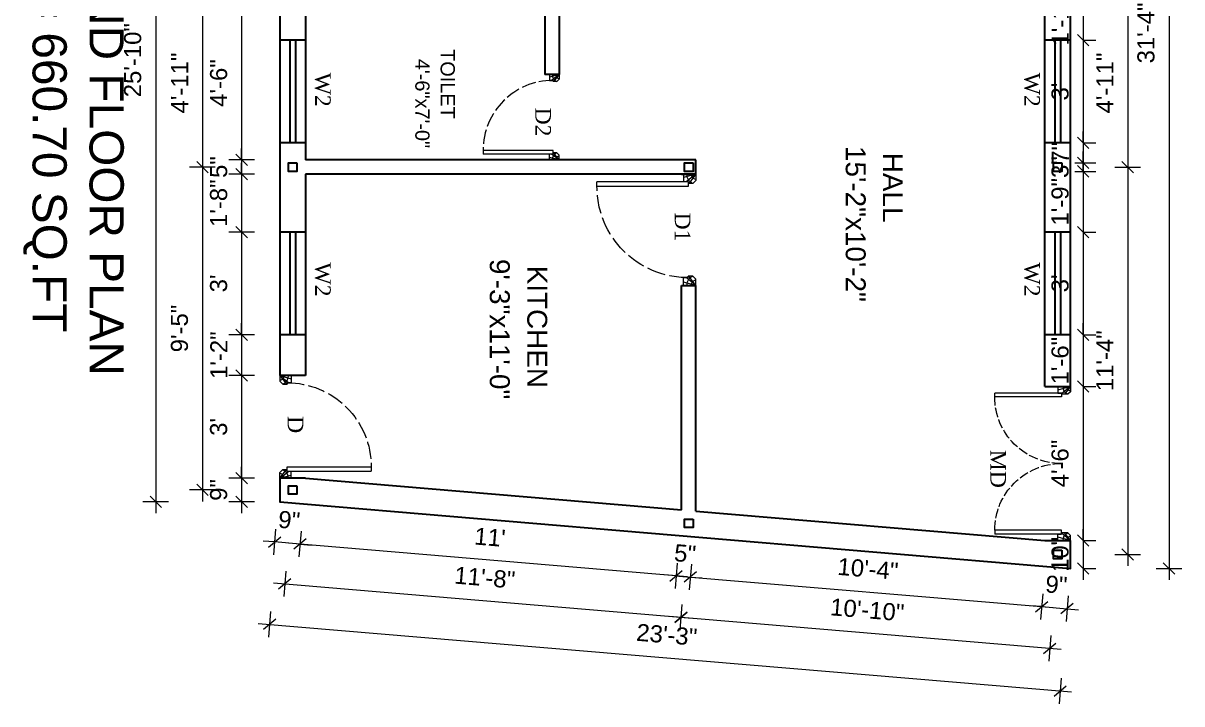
# Model space of a CAD drawing. Header units: inches. Extents: x 40927 to 78083, y -14649 to -3084.
# Drawn here: x 52914.3 to 53321, y -14403.3 to -14164.4 of the extents above; entities that cross this region are included whole.
import ezdxf

# ---------------------------------------------------------------- set-up
doc = ezdxf.new("R2010")
doc.units = ezdxf.units.IN
doc.header["$MEASUREMENT"] = 0
doc.linetypes.add('ACAD_ISO02W100', pattern=[15, 12, -3])
doc.linetypes.add('CONTINUA', pattern=[0])
for name, color, linetype, lineweight in [('A_Title Text', 105, 'Continuous', 60), ('Dim - internal', 4, 'Continuous', 9), ('Door-window', 150, 'Continuous', 9), ('ELEVATION', 6, 'Continuous', 30), ('hatch', 30, 'Continuous', 5), ('WALL', 240, 'Continuous', 30)]:
    doc.layers.add(name, color=color, linetype=linetype, lineweight=lineweight)
doc.layers.add('PDF_Text', color=7, linetype='Continuous')
doc.styles.add('Arial', font='arial.ttf')
doc.styles.add('PDF Arial', font='arial.ttf')
doc.styles.get("Standard").update_dxf_attribs({"font": 'times.ttf'})
doc.dimstyles.new('Sudeep', dxfattribs={"dimtxt": 6, "dimasz": 4, "dimexe": 4.5, "dimexo": 4.5, "dimgap": 5, "dimtad": 1, "dimdec": 0, "dimlunit": 4, "dimtxsty": 'Arial', "dimblk": 'OBLIQUE', "dimcen": 250, "dimdle": 4, "dimclrd": 86, "dimclre": 5, "dimclrt": 1, "dimadec": 0, "dimazin": 0, "dimtfac": 1, "dimtdec": 0, "dimtix": 1, "dimtmove": 1, "dimatfit": 3, "dimldrblk": 'OBLIQUE', "dimfxl": 4.5, "dimfxlon": 1, "dimfrac": 2, "dimlwd": 15, "dimlwe": 13, "dimarcsym": 0})

# ---------------------------------------------------------------- blocks, each defined once
blk = doc.blocks.new('A$C6FA92B9D')
at = {"layer": 'Door-window', "linetype": 'Continuous', "ltscale": 0.25}
for p, q in [((19.64, 48), (19.64, 46)), ((23.64, 48), (19.64, 48)), ((23.64, 48), (19.64, 48)), ((23.64, 48), (23.64, 46.4)), ((20.8, 46), (0, 46)), ((0, 44.8), (0, 46)), ((20.8, 44.8), (0, 44.8)), ((19.64, 46), (20.8, 46)), ((20.8, 46), (20.8, 45.6)), ((20.8, 46), (20.8, 44.8)), ((22.84, 45.6), (20.8, 45.6)), ((23.64, 46.4), (22.84, 45.6)), ((20.8, 3.2), (0, 3.2)), ((0, 3.2), (0, 2)), ((20.8, 2), (0, 2)), ((19.64, 2), (20.8, 2)), ((19.64, 0), (19.64, 2)), ((23.64, 0), (19.64, 0)), ((23.64, 0), (19.64, 0)), ((20.8, 2), (20.8, 3.2)), ((20.8, 2), (20.8, 2.4)), ((22.84, 2.4), (20.8, 2.4)), ((23.64, 1.6), (22.84, 2.4)), ((23.64, 0), (23.64, 1.6))]:
    blk.add_line(p, q, dxfattribs=at)
at = {"layer": 'Door-window', "linetype": 'ACAD_ISO02W100', "ltscale": 0.25}
for centre, start, end in [((20.8, 44.8), 180, 270), ((20.8, 3.2), 90, 180)]:
    blk.add_arc(centre, 20.8, start, end, dxfattribs=at)
at = {"layer": 'hatch', "color": 8}
for p, q in [((23.64, 48), (19.64, 46.92)), ((23.64, 48), (20.8, 45.74)), ((23.64, 48), (21.77, 45.6)), ((23.64, 0), (19.64, 1.08)), ((23.64, 0), (20.8, 2.26)), ((23.64, 0), (21.77, 2.4))]:
    blk.add_line(p, q, dxfattribs=at)
for centre, radius, start, end in [((23.7, 47.79), 2.35, 174.9175, 249.0128), ((23.74, 47.77), 1.13, 168.5136, 264.8628), ((23.7, 0.21), 2.35, 110.9872, 185.0825), ((23.74, 0.23), 1.13, 95.1372, 191.4864)]:
    blk.add_arc(centre, radius, start, end, dxfattribs=at)
blk = doc.blocks.new("D 3'")
at = {"layer": 'Door-window', "linetype": 'Continuous', "ltscale": 0.25}
for p, q in [((3749.64, -16740.96), (3749.64, -16711.46)), ((3751.14, -16711.46), (3749.64, -16711.46)), ((3751.14, -16740.96), (3751.14, -16711.46)), ((3747.14, -16743.51), (3747.14, -16739.51)), ((3747.14, -16739.51), (3749.64, -16739.51)), ((3783.14, -16739.51), (3780.64, -16739.51)), ((3780.64, -16739.51), (3780.64, -16740.96)), ((3783.14, -16743.51), (3783.14, -16739.51)), ((3747.14, -16743.51), (3749.14, -16743.51)), ((3749.14, -16743.51), (3750.14, -16742.51)), ((3749.64, -16740.96), (3751.14, -16740.96)), ((3750.14, -16742.51), (3750.14, -16740.96)), ((3780.14, -16742.51), (3780.14, -16740.96)), ((3780.64, -16740.96), (3780.14, -16740.96)), ((3781.14, -16743.51), (3780.14, -16742.51)), ((3783.14, -16743.51), (3781.14, -16743.51))]:
    blk.add_line(p, q, dxfattribs=at)
at = {"layer": 'Door-window', "linetype": 'ACAD_ISO02W100', "ltscale": 0.5}
blk.add_arc((3751.14, -16740.96), 29.5, 0, 90, dxfattribs=at)
at = {"layer": 'hatch', "color": 8}
for p, q in [((3747.14, -16743.51), (3748.23, -16739.5)), ((3747.14, -16743.51), (3749.64, -16740.37)), ((3783.14, -16743.51), (3780.64, -16740.37)), ((3783.14, -16743.51), (3782.06, -16739.5)), ((3747.14, -16743.51), (3750.14, -16741.17)), ((3783.14, -16743.51), (3780.14, -16741.17))]:
    blk.add_line(p, q, dxfattribs=at)
for centre, radius, start, end in [((3747.4, -16743.58), 2.93, 20.9872, 95.0825), ((3747.43, -16743.63), 1.42, 5.1372, 101.4864), ((3782.88, -16743.58), 2.93, 84.9175, 159.0128), ((3782.86, -16743.63), 1.42, 78.5136, 174.8628)]:
    blk.add_arc(centre, radius, start, end, dxfattribs=at)
blk = doc.blocks.new('_Oblique')
at = {"color": 0, "linetype": 'ByBlock', "lineweight": -2}
blk.add_line((-0.5, -0.5), (0.5, 0.5), dxfattribs=at)
blk = doc.blocks.new('*D1206')
at = {"layer": 'A_Title Text', "color": 86, "lineweight": 15, "transparency": 16777216}
blk.add_line((53316.47, -13975.99), (53316.47, -14359.75), dxfattribs=at)
at = {"layer": 'A_Title Text', "color": 5, "lineweight": 13, "transparency": 16777216}
for p, q in [((53311.97, -13979.99), (53320.97, -13979.99)), ((53311.97, -14355.75), (53320.97, -14355.75))]:
    blk.add_line(p, q, dxfattribs=at)
at = {"layer": 'Defpoints', "color": 0, "transparency": 16777216}
for p in [(53281.89, -13979.99), (53281.89, -14355.75), (53316.47, -14355.75)]:
    blk.add_point(p, dxfattribs=at)
at = {"layer": 'A_Title Text', "color": 86, "lineweight": 15, "transparency": 16777216, "xscale": 4, "yscale": 4, "zscale": 4}
for p, rotation in [((53316.47, -13979.99), 90), ((53316.47, -14355.75), 270)]:
    blk.add_blockref('_Oblique', p, dxfattribs=dict(at, rotation=rotation))
at = {"layer": 'A_Title Text', "color": 1, "transparency": 16777216, "insert": (53308.4, -14167.87), "char_height": 6, "attachment_point": 5, "rotation": 90, "style": 'Arial'}
blk.add_mtext('31\'-4"', dxfattribs=at)
blk = doc.blocks.new('*D1207')
at = {"layer": 'A_Title Text', "color": 86, "lineweight": 15, "transparency": 16777216}
blk.add_line((52960.78, -14018.47), (52960.78, -14336.37), dxfattribs=at)
at = {"layer": 'A_Title Text', "color": 5, "lineweight": 13, "transparency": 16777216}
for p, q in [((52965.28, -14022.47), (52956.28, -14022.47)), ((52965.28, -14332.37), (52956.28, -14332.37))]:
    blk.add_line(p, q, dxfattribs=at)
at = {"layer": 'Defpoints', "color": 0, "transparency": 16777216}
for p in [(53004.37, -14022.47), (52960.78, -14332.37), (53004.37, -14332.37)]:
    blk.add_point(p, dxfattribs=at)
at = {"layer": 'A_Title Text', "color": 86, "lineweight": 15, "transparency": 16777216, "xscale": 4, "yscale": 4, "zscale": 4}
for p, rotation in [((52960.78, -14022.47), 90), ((52960.78, -14332.37), 270)]:
    blk.add_blockref('_Oblique', p, dxfattribs=dict(at, rotation=rotation))
at = {"layer": 'A_Title Text', "color": 1, "transparency": 16777216, "insert": (52952.71, -14177.42), "char_height": 6, "attachment_point": 5, "rotation": 90, "style": 'Arial'}
blk.add_mtext('25\'-10"', dxfattribs=at)
blk = doc.blocks.new('*D1212')
at = {"layer": 'A_Title Text', "color": 86, "lineweight": 15, "transparency": 16777216}
for p, q in [((53286.31, -14157.43), (53286.31, -14153.43)), ((53286.31, -14157.43), (53286.31, -14170.43)), ((53286.31, -14170.43), (53286.31, -14174.43))]:
    blk.add_line(p, q, dxfattribs=at)
at = {"layer": 'A_Title Text', "color": 5, "lineweight": 13, "transparency": 16777216}
for p, q in [((53283.39, -14157.43), (53290.81, -14157.43)), ((53286.31, -14170.43), (53290.81, -14170.43))]:
    blk.add_line(p, q, dxfattribs=at)
at = {"layer": 'Defpoints', "color": 0, "transparency": 16777216}
for p in [(53278.89, -14157.43), (53281.89, -14170.43), (53286.31, -14170.43)]:
    blk.add_point(p, dxfattribs=at)
at = {"layer": 'A_Title Text', "color": 86, "lineweight": 15, "transparency": 16777216, "xscale": 4, "yscale": 4, "zscale": 4}
for p, rotation in [((53286.31, -14157.43), 270), ((53286.31, -14170.43), 90)]:
    blk.add_blockref('_Oblique', p, dxfattribs=dict(at, rotation=rotation))
at = {"layer": 'A_Title Text', "color": 1, "transparency": 16777216, "insert": (53278.3, -14163.93), "char_height": 6, "attachment_point": 5, "rotation": 90, "style": 'Arial'}
blk.add_mtext('1\'-1"', dxfattribs=at)
blk = doc.blocks.new('*D1213')
at = {"layer": 'A_Title Text', "color": 86, "lineweight": 15, "transparency": 16777216}
blk.add_line((53286.31, -14166.43), (53286.31, -14210.43), dxfattribs=at)
at = {"layer": 'A_Title Text', "color": 5, "lineweight": 13, "transparency": 16777216}
for p, q in [((53286.31, -14170.43), (53290.81, -14170.43)), ((53286.31, -14206.43), (53290.81, -14206.43))]:
    blk.add_line(p, q, dxfattribs=at)
at = {"layer": 'Defpoints', "color": 0, "transparency": 16777216}
for p in [(53281.89, -14170.43), (53281.89, -14206.43), (53286.31, -14206.43)]:
    blk.add_point(p, dxfattribs=at)
at = {"layer": 'A_Title Text', "color": 86, "lineweight": 15, "transparency": 16777216, "xscale": 4, "yscale": 4, "zscale": 4}
for p, rotation in [((53286.31, -14170.43), 90), ((53286.31, -14206.43), 270)]:
    blk.add_blockref('_Oblique', p, dxfattribs=dict(at, rotation=rotation))
at = {"layer": 'A_Title Text', "color": 1, "transparency": 16777216, "insert": (53278.25, -14188.43), "char_height": 6, "attachment_point": 5, "rotation": 90, "style": 'Arial'}
blk.add_mtext("3'", dxfattribs=at)
blk = doc.blocks.new('*D1214')
at = {"layer": 'A_Title Text', "color": 86, "lineweight": 15, "transparency": 16777216}
for p, q in [((53286.31, -14206.43), (53286.31, -14202.43)), ((53286.31, -14206.43), (53286.31, -14213.43)), ((53286.31, -14213.43), (53286.31, -14217.43))]:
    blk.add_line(p, q, dxfattribs=at)
at = {"layer": 'A_Title Text', "color": 5, "lineweight": 13, "transparency": 16777216}
for p, q in [((53286.31, -14206.43), (53290.81, -14206.43)), ((53283.39, -14213.43), (53290.81, -14213.43))]:
    blk.add_line(p, q, dxfattribs=at)
at = {"layer": 'Defpoints', "color": 0, "transparency": 16777216}
for p in [(53281.89, -14206.43), (53278.89, -14213.43), (53286.31, -14213.43)]:
    blk.add_point(p, dxfattribs=at)
at = {"layer": 'A_Title Text', "color": 86, "lineweight": 15, "transparency": 16777216, "xscale": 4, "yscale": 4, "zscale": 4}
for p, rotation in [((53286.31, -14206.43), 270), ((53286.31, -14213.43), 90)]:
    blk.add_blockref('_Oblique', p, dxfattribs=dict(at, rotation=rotation))
at = {"layer": 'A_Title Text', "color": 1, "transparency": 16777216, "insert": (53278.31, -14209.93), "char_height": 6, "attachment_point": 5, "rotation": 90, "style": 'Arial'}
blk.add_mtext('7"', dxfattribs=at)
blk = doc.blocks.new('*D1215')
at = {"layer": 'A_Title Text', "color": 86, "lineweight": 15, "transparency": 16777216}
for p, q in [((53286.31, -14213.43), (53286.31, -14209.43)), ((53286.31, -14213.43), (53286.31, -14216.43)), ((53286.31, -14216.43), (53286.31, -14220.43))]:
    blk.add_line(p, q, dxfattribs=at)
at = {"layer": 'A_Title Text', "color": 5, "lineweight": 13, "transparency": 16777216}
for p, q in [((53283.39, -14213.43), (53290.81, -14213.43)), ((53283.39, -14216.43), (53290.81, -14216.43))]:
    blk.add_line(p, q, dxfattribs=at)
at = {"layer": 'Defpoints', "color": 0, "transparency": 16777216}
for p in [(53278.89, -14213.43), (53278.89, -14216.43), (53286.31, -14216.43)]:
    blk.add_point(p, dxfattribs=at)
at = {"layer": 'A_Title Text', "color": 86, "lineweight": 15, "transparency": 16777216, "xscale": 4, "yscale": 4, "zscale": 4}
for p, rotation in [((53286.31, -14213.43), 270), ((53286.31, -14216.43), 90)]:
    blk.add_blockref('_Oblique', p, dxfattribs=dict(at, rotation=rotation))
at = {"layer": 'A_Title Text', "color": 1, "transparency": 16777216, "insert": (53278.25, -14214.93), "char_height": 6, "attachment_point": 5, "rotation": 90, "style": 'Arial'}
blk.add_mtext('3"', dxfattribs=at)
blk = doc.blocks.new('*D1216')
at = {"layer": 'A_Title Text', "color": 86, "lineweight": 15, "transparency": 16777216}
for p, q in [((53286.31, -14216.43), (53286.31, -14212.43)), ((53286.31, -14216.43), (53286.31, -14237.76)), ((53286.31, -14237.76), (53286.31, -14241.76))]:
    blk.add_line(p, q, dxfattribs=at)
at = {"layer": 'A_Title Text', "color": 5, "lineweight": 13, "transparency": 16777216}
for p, q in [((53283.39, -14216.43), (53290.81, -14216.43)), ((53286.31, -14237.76), (53290.81, -14237.76))]:
    blk.add_line(p, q, dxfattribs=at)
at = {"layer": 'Defpoints', "color": 0, "transparency": 16777216}
for p in [(53278.89, -14216.43), (53281.89, -14237.76), (53286.31, -14237.76)]:
    blk.add_point(p, dxfattribs=at)
at = {"layer": 'A_Title Text', "color": 86, "lineweight": 15, "transparency": 16777216, "xscale": 4, "yscale": 4, "zscale": 4}
for p, rotation in [((53286.31, -14216.43), 270), ((53286.31, -14237.76), 90)]:
    blk.add_blockref('_Oblique', p, dxfattribs=dict(at, rotation=rotation))
at = {"layer": 'A_Title Text', "color": 1, "transparency": 16777216, "insert": (53278.25, -14227.1), "char_height": 6, "attachment_point": 5, "rotation": 90, "style": 'Arial'}
blk.add_mtext('1\'-9"', dxfattribs=at)
blk = doc.blocks.new('*D1217')
at = {"layer": 'A_Title Text', "color": 86, "lineweight": 15, "transparency": 16777216}
blk.add_line((53286.31, -14233.76), (53286.31, -14277.76), dxfattribs=at)
at = {"layer": 'A_Title Text', "color": 5, "lineweight": 13, "transparency": 16777216}
for p, q in [((53286.31, -14237.76), (53290.81, -14237.76)), ((53286.31, -14273.76), (53290.81, -14273.76))]:
    blk.add_line(p, q, dxfattribs=at)
at = {"layer": 'Defpoints', "color": 0, "transparency": 16777216}
for p in [(53281.89, -14237.76), (53281.89, -14273.76), (53286.31, -14273.76)]:
    blk.add_point(p, dxfattribs=at)
at = {"layer": 'A_Title Text', "color": 86, "lineweight": 15, "transparency": 16777216, "xscale": 4, "yscale": 4, "zscale": 4}
for p, rotation in [((53286.31, -14237.76), 90), ((53286.31, -14273.76), 270)]:
    blk.add_blockref('_Oblique', p, dxfattribs=dict(at, rotation=rotation))
at = {"layer": 'A_Title Text', "color": 1, "transparency": 16777216, "insert": (53278.25, -14255.76), "char_height": 6, "attachment_point": 5, "rotation": 90, "style": 'Arial'}
blk.add_mtext("3'", dxfattribs=at)
blk = doc.blocks.new('*D1218')
at = {"layer": 'A_Title Text', "color": 86, "lineweight": 15, "transparency": 16777216}
for p, q in [((53286.31, -14273.76), (53286.31, -14269.76)), ((53286.31, -14273.76), (53286.31, -14291.96)), ((53286.31, -14291.96), (53286.31, -14295.96))]:
    blk.add_line(p, q, dxfattribs=at)
at = {"layer": 'A_Title Text', "color": 5, "lineweight": 13, "transparency": 16777216}
for p, q in [((53286.31, -14273.76), (53290.81, -14273.76)), ((53286.31, -14291.96), (53290.81, -14291.96))]:
    blk.add_line(p, q, dxfattribs=at)
at = {"layer": 'Defpoints', "color": 0, "transparency": 16777216}
for p in [(53281.89, -14273.76), (53281.89, -14291.96), (53286.31, -14291.96)]:
    blk.add_point(p, dxfattribs=at)
at = {"layer": 'A_Title Text', "color": 86, "lineweight": 15, "transparency": 16777216, "xscale": 4, "yscale": 4, "zscale": 4}
for p, rotation in [((53286.31, -14273.76), 270), ((53286.31, -14291.96), 90)]:
    blk.add_blockref('_Oblique', p, dxfattribs=dict(at, rotation=rotation))
at = {"layer": 'A_Title Text', "color": 1, "transparency": 16777216, "insert": (53278.25, -14282.86), "char_height": 6, "attachment_point": 5, "rotation": 90, "style": 'Arial'}
blk.add_mtext('1\'-6"', dxfattribs=at)
blk = doc.blocks.new('*D1219')
at = {"layer": 'A_Title Text', "color": 86, "lineweight": 15, "transparency": 16777216}
blk.add_line((53286.31, -14287.96), (53286.31, -14349.96), dxfattribs=at)
at = {"layer": 'A_Title Text', "color": 5, "lineweight": 13, "transparency": 16777216}
for p, q in [((53286.31, -14291.96), (53290.81, -14291.96)), ((53286.31, -14345.96), (53290.81, -14345.96))]:
    blk.add_line(p, q, dxfattribs=at)
at = {"layer": 'Defpoints', "color": 0, "transparency": 16777216}
for p in [(53281.89, -14291.96), (53281.89, -14345.96), (53286.31, -14345.96)]:
    blk.add_point(p, dxfattribs=at)
at = {"layer": 'A_Title Text', "color": 86, "lineweight": 15, "transparency": 16777216, "xscale": 4, "yscale": 4, "zscale": 4}
for p, rotation in [((53286.31, -14291.96), 90), ((53286.31, -14345.96), 270)]:
    blk.add_blockref('_Oblique', p, dxfattribs=dict(at, rotation=rotation))
at = {"layer": 'A_Title Text', "color": 1, "transparency": 16777216, "insert": (53278.25, -14318.96), "char_height": 6, "attachment_point": 5, "rotation": 90, "style": 'Arial'}
blk.add_mtext('4\'-6"', dxfattribs=at)
blk = doc.blocks.new('*D1220')
at = {"layer": 'A_Title Text', "color": 86, "lineweight": 15, "transparency": 16777216}
for p, q in [((53286.31, -14345.96), (53286.31, -14341.96)), ((53286.31, -14345.96), (53286.31, -14355.75)), ((53286.31, -14355.75), (53286.31, -14359.75))]:
    blk.add_line(p, q, dxfattribs=at)
at = {"layer": 'A_Title Text', "color": 5, "lineweight": 13, "transparency": 16777216}
for p, q in [((53286.31, -14345.96), (53290.81, -14345.96)), ((53286.31, -14355.75), (53290.81, -14355.75))]:
    blk.add_line(p, q, dxfattribs=at)
at = {"layer": 'Defpoints', "color": 0, "transparency": 16777216}
for p in [(53281.89, -14345.96), (53281.89, -14355.75), (53286.31, -14355.75)]:
    blk.add_point(p, dxfattribs=at)
at = {"layer": 'A_Title Text', "color": 86, "lineweight": 15, "transparency": 16777216, "xscale": 4, "yscale": 4, "zscale": 4}
for p, rotation in [((53286.31, -14345.96), 270), ((53286.31, -14355.75), 90)]:
    blk.add_blockref('_Oblique', p, dxfattribs=dict(at, rotation=rotation))
at = {"layer": 'A_Title Text', "color": 1, "transparency": 16777216, "insert": (53278.25, -14350.85), "char_height": 6, "attachment_point": 5, "rotation": 90, "style": 'Arial'}
blk.add_mtext('10"', dxfattribs=at)
blk = doc.blocks.new('*D1222')
at = {"layer": 'A_Title Text', "color": 86, "lineweight": 15, "transparency": 16777216}
blk.add_line((53301.96, -14151.93), (53301.96, -14218.93), dxfattribs=at)
at = {"layer": 'A_Title Text', "color": 5, "lineweight": 13, "transparency": 16777216}
for p, q in [((53297.46, -14155.93), (53306.46, -14155.93)), ((53297.46, -14214.93), (53306.46, -14214.93))]:
    blk.add_line(p, q, dxfattribs=at)
at = {"layer": 'Defpoints', "color": 0, "transparency": 16777216}
for p in [(53277.39, -14155.93), (53277.39, -14214.93), (53301.96, -14214.93)]:
    blk.add_point(p, dxfattribs=at)
at = {"layer": 'A_Title Text', "color": 86, "lineweight": 15, "transparency": 16777216, "xscale": 4, "yscale": 4, "zscale": 4}
for p, rotation in [((53301.96, -14155.93), 90), ((53301.96, -14214.93), 270)]:
    blk.add_blockref('_Oblique', p, dxfattribs=dict(at, rotation=rotation))
at = {"layer": 'A_Title Text', "color": 1, "transparency": 16777216, "insert": (53293.94, -14185.43), "char_height": 6, "attachment_point": 5, "rotation": 90, "style": 'Arial'}
blk.add_mtext('4\'-11"', dxfattribs=at)
blk = doc.blocks.new('*D1223')
at = {"layer": 'A_Title Text', "color": 86, "lineweight": 15, "transparency": 16777216}
blk.add_line((53301.96, -14210.93), (53301.96, -14354.85), dxfattribs=at)
at = {"layer": 'A_Title Text', "color": 5, "lineweight": 13, "transparency": 16777216}
for p, q in [((53297.46, -14214.93), (53306.46, -14214.93)), ((53297.46, -14350.85), (53306.46, -14350.85))]:
    blk.add_line(p, q, dxfattribs=at)
at = {"layer": 'Defpoints', "color": 0, "transparency": 16777216}
for p in [(53277.39, -14214.93), (53277.39, -14350.85), (53301.96, -14350.85)]:
    blk.add_point(p, dxfattribs=at)
at = {"layer": 'A_Title Text', "color": 86, "lineweight": 15, "transparency": 16777216, "xscale": 4, "yscale": 4, "zscale": 4}
for p, rotation in [((53301.96, -14214.93), 90), ((53301.96, -14350.85), 270)]:
    blk.add_blockref('_Oblique', p, dxfattribs=dict(at, rotation=rotation))
at = {"layer": 'A_Title Text', "color": 1, "transparency": 16777216, "insert": (53293.94, -14282.89), "char_height": 6, "attachment_point": 5, "rotation": 90, "style": 'Arial'}
blk.add_mtext('11\'-4"', dxfattribs=at)
blk = doc.blocks.new('*D1228')
at = {"layer": 'A_Title Text', "color": 86, "lineweight": 15, "transparency": 16777216}
blk.add_line((52990.94, -14154.43), (52990.94, -14216.43), dxfattribs=at)
at = {"layer": 'A_Title Text', "color": 5, "lineweight": 13, "transparency": 16777216}
for p, q in [((52995.44, -14158.43), (52986.44, -14158.43)), ((52995.44, -14212.43), (52986.44, -14212.43))]:
    blk.add_line(p, q, dxfattribs=at)
at = {"layer": 'Defpoints', "color": 0, "transparency": 16777216}
for p in [(53013.37, -14158.43), (52990.94, -14212.43), (53013.37, -14212.43)]:
    blk.add_point(p, dxfattribs=at)
at = {"layer": 'A_Title Text', "color": 86, "lineweight": 15, "transparency": 16777216, "xscale": 4, "yscale": 4, "zscale": 4}
for p, rotation in [((52990.94, -14158.43), 90), ((52990.94, -14212.43), 270)]:
    blk.add_blockref('_Oblique', p, dxfattribs=dict(at, rotation=rotation))
at = {"layer": 'A_Title Text', "color": 1, "transparency": 16777216, "insert": (52982.88, -14185.43), "char_height": 6, "attachment_point": 5, "rotation": 90, "style": 'Arial'}
blk.add_mtext('4\'-6"', dxfattribs=at)
blk = doc.blocks.new('*D1229')
at = {"layer": 'A_Title Text', "color": 86, "lineweight": 15, "transparency": 16777216}
for p, q in [((52990.94, -14212.43), (52990.94, -14208.43)), ((52990.94, -14212.43), (52990.94, -14217.43)), ((52990.94, -14217.43), (52990.94, -14221.43))]:
    blk.add_line(p, q, dxfattribs=at)
at = {"layer": 'A_Title Text', "color": 5, "lineweight": 13, "transparency": 16777216}
for p, q in [((52995.44, -14212.43), (52986.44, -14212.43)), ((52995.44, -14217.43), (52986.44, -14217.43))]:
    blk.add_line(p, q, dxfattribs=at)
at = {"layer": 'Defpoints', "color": 0, "transparency": 16777216}
for p in [(53013.37, -14212.43), (52990.94, -14217.43), (53013.37, -14217.43)]:
    blk.add_point(p, dxfattribs=at)
at = {"layer": 'A_Title Text', "color": 86, "lineweight": 15, "transparency": 16777216, "xscale": 4, "yscale": 4, "zscale": 4}
for p, rotation in [((52990.94, -14212.43), 270), ((52990.94, -14217.43), 90)]:
    blk.add_blockref('_Oblique', p, dxfattribs=dict(at, rotation=rotation))
at = {"layer": 'A_Title Text', "color": 1, "transparency": 16777216, "insert": (52982.89, -14214.93), "char_height": 6, "attachment_point": 5, "rotation": 90, "style": 'Arial'}
blk.add_mtext('5"', dxfattribs=at)
blk = doc.blocks.new('*D1230')
at = {"layer": 'A_Title Text', "color": 86, "lineweight": 15, "transparency": 16777216}
for p, q in [((52990.94, -14217.43), (52990.94, -14213.43)), ((52990.94, -14217.43), (52990.94, -14237.76)), ((52990.94, -14237.76), (52990.94, -14241.76))]:
    blk.add_line(p, q, dxfattribs=at)
at = {"layer": 'A_Title Text', "color": 5, "lineweight": 13, "transparency": 16777216}
for p, q in [((52995.44, -14217.43), (52986.44, -14217.43)), ((52995.44, -14237.76), (52986.44, -14237.76))]:
    blk.add_line(p, q, dxfattribs=at)
at = {"layer": 'Defpoints', "color": 0, "transparency": 16777216}
for p in [(53013.37, -14217.43), (52990.94, -14237.76), (53004.37, -14237.76)]:
    blk.add_point(p, dxfattribs=at)
at = {"layer": 'A_Title Text', "color": 86, "lineweight": 15, "transparency": 16777216, "xscale": 4, "yscale": 4, "zscale": 4}
for p, rotation in [((52990.94, -14217.43), 270), ((52990.94, -14237.76), 90)]:
    blk.add_blockref('_Oblique', p, dxfattribs=dict(at, rotation=rotation))
at = {"layer": 'A_Title Text', "color": 1, "transparency": 16777216, "insert": (52982.88, -14227.6), "char_height": 6, "attachment_point": 5, "rotation": 90, "style": 'Arial'}
blk.add_mtext('1\'-8"', dxfattribs=at)
blk = doc.blocks.new('*D1231')
at = {"layer": 'A_Title Text', "color": 86, "lineweight": 15, "transparency": 16777216}
blk.add_line((52990.94, -14233.76), (52990.94, -14277.76), dxfattribs=at)
at = {"layer": 'A_Title Text', "color": 5, "lineweight": 13, "transparency": 16777216}
for p, q in [((52995.44, -14237.76), (52986.44, -14237.76)), ((52995.44, -14273.76), (52986.44, -14273.76))]:
    blk.add_line(p, q, dxfattribs=at)
at = {"layer": 'Defpoints', "color": 0, "transparency": 16777216}
for p in [(53004.37, -14237.76), (52990.94, -14273.76), (53004.37, -14273.76)]:
    blk.add_point(p, dxfattribs=at)
at = {"layer": 'A_Title Text', "color": 86, "lineweight": 15, "transparency": 16777216, "xscale": 4, "yscale": 4, "zscale": 4}
for p, rotation in [((52990.94, -14237.76), 90), ((52990.94, -14273.76), 270)]:
    blk.add_blockref('_Oblique', p, dxfattribs=dict(at, rotation=rotation))
at = {"layer": 'A_Title Text', "color": 1, "transparency": 16777216, "insert": (52982.88, -14255.76), "char_height": 6, "attachment_point": 5, "rotation": 90, "style": 'Arial'}
blk.add_mtext("3'", dxfattribs=at)
blk = doc.blocks.new('*D1232')
at = {"layer": 'A_Title Text', "color": 86, "lineweight": 15, "transparency": 16777216}
for p, q in [((52990.94, -14273.76), (52990.94, -14269.76)), ((52990.94, -14273.76), (52990.94, -14288.1)), ((52990.94, -14288.1), (52990.94, -14292.1))]:
    blk.add_line(p, q, dxfattribs=at)
at = {"layer": 'A_Title Text', "color": 5, "lineweight": 13, "transparency": 16777216}
for p, q in [((52995.44, -14273.76), (52986.44, -14273.76)), ((52995.44, -14288.1), (52986.44, -14288.1))]:
    blk.add_line(p, q, dxfattribs=at)
at = {"layer": 'Defpoints', "color": 0, "transparency": 16777216}
for p in [(53004.37, -14273.76), (52990.94, -14288.1), (53004.37, -14288.1)]:
    blk.add_point(p, dxfattribs=at)
at = {"layer": 'A_Title Text', "color": 86, "lineweight": 15, "transparency": 16777216, "xscale": 4, "yscale": 4, "zscale": 4}
for p, rotation in [((52990.94, -14273.76), 270), ((52990.94, -14288.1), 90)]:
    blk.add_blockref('_Oblique', p, dxfattribs=dict(at, rotation=rotation))
at = {"layer": 'A_Title Text', "color": 1, "transparency": 16777216, "insert": (52982.93, -14280.93), "char_height": 6, "attachment_point": 5, "rotation": 90, "style": 'Arial'}
blk.add_mtext('1\'-2"', dxfattribs=at)
blk = doc.blocks.new('*D1233')
at = {"layer": 'A_Title Text', "color": 86, "lineweight": 15, "transparency": 16777216}
blk.add_line((52990.94, -14284.1), (52990.94, -14328.1), dxfattribs=at)
at = {"layer": 'A_Title Text', "color": 5, "lineweight": 13, "transparency": 16777216}
for p, q in [((52995.44, -14288.1), (52986.44, -14288.1)), ((52995.44, -14324.1), (52986.44, -14324.1))]:
    blk.add_line(p, q, dxfattribs=at)
at = {"layer": 'Defpoints', "color": 0, "transparency": 16777216}
for p in [(53004.37, -14288.1), (52990.94, -14324.1), (53004.37, -14324.1)]:
    blk.add_point(p, dxfattribs=at)
at = {"layer": 'A_Title Text', "color": 86, "lineweight": 15, "transparency": 16777216, "xscale": 4, "yscale": 4, "zscale": 4}
for p, rotation in [((52990.94, -14288.1), 90), ((52990.94, -14324.1), 270)]:
    blk.add_blockref('_Oblique', p, dxfattribs=dict(at, rotation=rotation))
at = {"layer": 'A_Title Text', "color": 1, "transparency": 16777216, "insert": (52982.88, -14306.1), "char_height": 6, "attachment_point": 5, "rotation": 90, "style": 'Arial'}
blk.add_mtext("3'", dxfattribs=at)
blk = doc.blocks.new('*D1234')
at = {"layer": 'A_Title Text', "color": 86, "lineweight": 15, "transparency": 16777216}
for p, q in [((52990.94, -14324.1), (52990.94, -14320.1)), ((52990.94, -14324.1), (52990.94, -14332.37)), ((52990.94, -14332.37), (52990.94, -14336.37))]:
    blk.add_line(p, q, dxfattribs=at)
at = {"layer": 'A_Title Text', "color": 5, "lineweight": 13, "transparency": 16777216}
for p, q in [((52995.44, -14324.1), (52986.44, -14324.1)), ((52995.44, -14332.37), (52986.44, -14332.37))]:
    blk.add_line(p, q, dxfattribs=at)
at = {"layer": 'Defpoints', "color": 0, "transparency": 16777216}
for p in [(53004.37, -14324.1), (52990.94, -14332.37), (53004.37, -14332.37)]:
    blk.add_point(p, dxfattribs=at)
at = {"layer": 'A_Title Text', "color": 86, "lineweight": 15, "transparency": 16777216, "xscale": 4, "yscale": 4, "zscale": 4}
for p, rotation in [((52990.94, -14324.1), 270), ((52990.94, -14332.37), 90)]:
    blk.add_blockref('_Oblique', p, dxfattribs=dict(at, rotation=rotation))
at = {"layer": 'A_Title Text', "color": 1, "transparency": 16777216, "insert": (52982.88, -14328.23), "char_height": 6, "attachment_point": 5, "rotation": 90, "style": 'Arial'}
blk.add_mtext('9"', dxfattribs=at)
blk = doc.blocks.new('*D1236')
at = {"layer": 'A_Title Text', "color": 86, "lineweight": 15, "transparency": 16777216}
blk.add_line((52977.19, -14151.93), (52977.19, -14218.93), dxfattribs=at)
at = {"layer": 'A_Title Text', "color": 5, "lineweight": 13, "transparency": 16777216}
for p, q in [((52981.69, -14155.93), (52972.69, -14155.93)), ((52981.69, -14214.93), (52972.69, -14214.93))]:
    blk.add_line(p, q, dxfattribs=at)
at = {"layer": 'Defpoints', "color": 0, "transparency": 16777216}
for p in [(53008.87, -14155.93), (52977.19, -14214.93), (53008.87, -14214.93)]:
    blk.add_point(p, dxfattribs=at)
at = {"layer": 'A_Title Text', "color": 86, "lineweight": 15, "transparency": 16777216, "xscale": 4, "yscale": 4, "zscale": 4}
for p, rotation in [((52977.19, -14155.93), 90), ((52977.19, -14214.93), 270)]:
    blk.add_blockref('_Oblique', p, dxfattribs=dict(at, rotation=rotation))
at = {"layer": 'A_Title Text', "color": 1, "transparency": 16777216, "insert": (52969.18, -14185.43), "char_height": 6, "attachment_point": 5, "rotation": 90, "style": 'Arial'}
blk.add_mtext('4\'-11"', dxfattribs=at)
blk = doc.blocks.new('*D1237')
at = {"layer": 'A_Title Text', "color": 86, "lineweight": 15, "transparency": 16777216}
blk.add_line((52977.19, -14210.93), (52977.19, -14332.23), dxfattribs=at)
at = {"layer": 'A_Title Text', "color": 5, "lineweight": 13, "transparency": 16777216}
for p, q in [((52981.69, -14214.93), (52972.69, -14214.93)), ((52981.69, -14328.23), (52972.69, -14328.23))]:
    blk.add_line(p, q, dxfattribs=at)
at = {"layer": 'Defpoints', "color": 0, "transparency": 16777216}
for p in [(53008.87, -14214.93), (52977.19, -14328.23), (53008.87, -14328.23)]:
    blk.add_point(p, dxfattribs=at)
at = {"layer": 'A_Title Text', "color": 86, "lineweight": 15, "transparency": 16777216, "xscale": 4, "yscale": 4, "zscale": 4}
for p, rotation in [((52977.19, -14214.93), 90), ((52977.19, -14328.23), 270)]:
    blk.add_blockref('_Oblique', p, dxfattribs=dict(at, rotation=rotation))
at = {"layer": 'A_Title Text', "color": 1, "transparency": 16777216, "insert": (52969.13, -14271.58), "char_height": 6, "attachment_point": 5, "rotation": 90, "style": 'Arial'}
blk.add_mtext('9\'-5"', dxfattribs=at)
blk = doc.blocks.new('*D1244')
at = {"layer": 'A_Title Text', "color": 5, "lineweight": 13, "transparency": 16777216}
for p, q in [((53143.82, -14353.87), (53143.06, -14362.84)), ((53148.82, -14354.3), (53148.06, -14363.26))]:
    blk.add_line(p, q, dxfattribs=at)
at = {"layer": 'A_Title Text', "color": 86, "lineweight": 15, "transparency": 16777216}
for p, q in [((53143.44, -14358.36), (53139.45, -14358.02)), ((53143.44, -14358.36), (53148.44, -14358.78)), ((53148.44, -14358.78), (53152.42, -14359.12))]:
    blk.add_line(p, q, dxfattribs=at)
at = {"layer": 'Defpoints', "color": 0, "transparency": 16777216}
for p in [(53145.39, -14335.22), (53150.39, -14335.64), (53148.44, -14358.78)]:
    blk.add_point(p, dxfattribs=at)
at = {"layer": 'A_Title Text', "color": 86, "lineweight": 15, "transparency": 16777216, "xscale": 4, "yscale": 4, "zscale": 4}
for p, rotation in [((53143.44, -14358.36), 355.1847222640574), ((53148.44, -14358.78), 175.1847222640574)]:
    blk.add_blockref('_Oblique', p, dxfattribs=dict(at, rotation=rotation))
at = {"layer": 'A_Title Text', "color": 1, "transparency": 16777216, "insert": (53146.61, -14350.55), "char_height": 6, "attachment_point": 5, "rotation": 355.1847, "style": 'Arial'}
blk.add_mtext('5"', dxfattribs=at)
blk = doc.blocks.new('*D1245')
at = {"layer": 'A_Title Text', "color": 5, "lineweight": 13, "transparency": 16777216}
for p, q in [((53148.82, -14354.3), (53148.06, -14363.26)), ((53272.17, -14364.69), (53271.41, -14373.66))]:
    blk.add_line(p, q, dxfattribs=at)
at = {"layer": 'A_Title Text', "color": 86, "lineweight": 15, "transparency": 16777216}
blk.add_line((53144.45, -14358.44), (53275.77, -14369.51), dxfattribs=at)
at = {"layer": 'Defpoints', "color": 0, "transparency": 16777216}
for p in [(53150.39, -14335.64), (53273.74, -14345.96), (53271.79, -14369.17)]:
    blk.add_point(p, dxfattribs=at)
at = {"layer": 'A_Title Text', "color": 86, "lineweight": 15, "transparency": 16777216, "xscale": 4, "yscale": 4, "zscale": 4}
for p, rotation in [((53148.44, -14358.78), 175.1847222640574), ((53271.79, -14369.17), 355.1847222640574)]:
    blk.add_blockref('_Oblique', p, dxfattribs=dict(at, rotation=rotation))
at = {"layer": 'A_Title Text', "color": 1, "transparency": 16777216, "insert": (53210.79, -14355.94), "char_height": 6, "attachment_point": 5, "rotation": 355.1847, "style": 'Arial'}
blk.add_mtext('10\'-4"', dxfattribs=at)
blk = doc.blocks.new('*D1205')
at = {"layer": 'A_Title Text', "color": 5, "lineweight": 13, "transparency": 16777216}
for p, q in [((53272.17, -14364.69), (53271.41, -14373.66)), ((53281.07, -14365.44), (53280.32, -14374.41))]:
    blk.add_line(p, q, dxfattribs=at)
at = {"layer": 'A_Title Text', "color": 86, "lineweight": 15, "transparency": 16777216}
for p, q in [((53271.79, -14369.17), (53267.8, -14368.84)), ((53271.79, -14369.17), (53280.69, -14369.92)), ((53280.69, -14369.92), (53284.68, -14370.26))]:
    blk.add_line(p, q, dxfattribs=at)
at = {"layer": 'Defpoints', "color": 0, "transparency": 16777216}
for p in [(53273.74, -14345.96), (53281.89, -14355.75), (53280.69, -14369.92)]:
    blk.add_point(p, dxfattribs=at)
at = {"layer": 'A_Title Text', "color": 86, "lineweight": 15, "transparency": 16777216, "xscale": 4, "yscale": 4, "zscale": 4}
for p, rotation in [((53271.79, -14369.17), 355.1847222640574), ((53280.69, -14369.92), 175.1847222640574)]:
    blk.add_blockref('_Oblique', p, dxfattribs=dict(at, rotation=rotation))
at = {"layer": 'A_Title Text', "color": 1, "transparency": 16777216, "insert": (53276.92, -14361.51), "char_height": 6, "attachment_point": 5, "rotation": 355.1847, "style": 'Arial'}
blk.add_mtext('9"', dxfattribs=at)
blk = doc.blocks.new('*D1246')
at = {"layer": 'A_Title Text', "color": 5, "lineweight": 13, "transparency": 16777216}
for p, q in [((53011.8, -14342.75), (53011.04, -14351.72)), ((53143.82, -14353.87), (53143.06, -14362.84))]:
    blk.add_line(p, q, dxfattribs=at)
at = {"layer": 'A_Title Text', "color": 86, "lineweight": 15, "transparency": 16777216}
blk.add_line((53147.42, -14358.69), (53007.43, -14346.9), dxfattribs=at)
at = {"layer": 'Defpoints', "color": 0, "transparency": 16777216}
for p in [(53013.37, -14324.1), (53145.39, -14335.22), (53011.42, -14347.24)]:
    blk.add_point(p, dxfattribs=at)
at = {"layer": 'A_Title Text', "color": 86, "lineweight": 15, "transparency": 16777216, "xscale": 4, "yscale": 4, "zscale": 4}
for p, rotation in [((53011.42, -14347.24), 175.1847222640574), ((53143.44, -14358.36), 355.1847222640574)]:
    blk.add_blockref('_Oblique', p, dxfattribs=dict(at, rotation=rotation))
at = {"layer": 'A_Title Text', "color": 1, "transparency": 16777216, "insert": (53078.1, -14344.81), "char_height": 6, "attachment_point": 5, "rotation": 355.1847, "style": 'Arial'}
blk.add_mtext("11'", dxfattribs=at)
blk = doc.blocks.new('*D1247')
at = {"layer": 'A_Title Text', "color": 5, "lineweight": 13, "transparency": 16777216}
for p, q in [((53002.86, -14342), (53002.11, -14350.97)), ((53011.8, -14342.75), (53011.04, -14351.72))]:
    blk.add_line(p, q, dxfattribs=at)
at = {"layer": 'A_Title Text', "color": 86, "lineweight": 15, "transparency": 16777216}
for p, q in [((53002.48, -14346.48), (52998.5, -14346.15)), ((53011.42, -14347.24), (53002.48, -14346.48)), ((53011.42, -14347.24), (53015.41, -14347.57))]:
    blk.add_line(p, q, dxfattribs=at)
at = {"layer": 'Defpoints', "color": 0, "transparency": 16777216}
for p in [(53004.37, -14324.1), (53013.37, -14324.1), (53002.48, -14346.48)]:
    blk.add_point(p, dxfattribs=at)
at = {"layer": 'A_Title Text', "color": 86, "lineweight": 15, "transparency": 16777216, "xscale": 4, "yscale": 4, "zscale": 4}
for p, rotation in [((53002.48, -14346.48), 355.1847222640574), ((53011.42, -14347.24), 175.1847222640574)]:
    blk.add_blockref('_Oblique', p, dxfattribs=dict(at, rotation=rotation))
at = {"layer": 'A_Title Text', "color": 1, "transparency": 16777216, "insert": (53007.63, -14338.83), "char_height": 6, "attachment_point": 5, "rotation": 355.1847, "style": 'Arial'}
blk.add_mtext('9"', dxfattribs=at)
blk = doc.blocks.new('*D1248')
at = {"layer": 'A_Title Text', "color": 5, "lineweight": 13, "transparency": 16777216}
for p, q in [((53006.47, -14356.7), (53005.72, -14365.67)), ((53145.49, -14368.41), (53144.73, -14377.38))]:
    blk.add_line(p, q, dxfattribs=at)
at = {"layer": 'A_Title Text', "color": 86, "lineweight": 15, "transparency": 16777216}
blk.add_line((53002.11, -14360.85), (53149.1, -14373.23), dxfattribs=at)
at = {"layer": 'Defpoints', "color": 0, "transparency": 16777216}
for p in [(53008.87, -14328.23), (53147.89, -14339.94), (53145.11, -14372.9)]:
    blk.add_point(p, dxfattribs=at)
at = {"layer": 'A_Title Text', "color": 86, "lineweight": 15, "transparency": 16777216, "xscale": 4, "yscale": 4, "zscale": 4}
for p, rotation in [((53006.09, -14361.19), 175.1847222639032), ((53145.11, -14372.9), 355.1847222639032)]:
    blk.add_blockref('_Oblique', p, dxfattribs=dict(at, rotation=rotation))
at = {"layer": 'A_Title Text', "color": 1, "transparency": 16777216, "insert": (53076.28, -14359.01), "char_height": 6, "attachment_point": 5, "rotation": 355.1847, "style": 'Arial'}
blk.add_mtext('11\'-8"', dxfattribs=at)
blk = doc.blocks.new('*D1249')
at = {"layer": 'A_Title Text', "color": 5, "lineweight": 13, "transparency": 16777216}
for p, q in [((53145.49, -14368.41), (53144.73, -14377.38)), ((53274.99, -14379.32), (53274.23, -14388.29))]:
    blk.add_line(p, q, dxfattribs=at)
at = {"layer": 'A_Title Text', "color": 86, "lineweight": 15, "transparency": 16777216}
blk.add_line((53141.12, -14372.56), (53278.6, -14384.14), dxfattribs=at)
at = {"layer": 'Defpoints', "color": 0, "transparency": 16777216}
for p in [(53147.89, -14339.94), (53277.39, -14350.85), (53274.61, -14383.81)]:
    blk.add_point(p, dxfattribs=at)
at = {"layer": 'A_Title Text', "color": 86, "lineweight": 15, "transparency": 16777216, "xscale": 4, "yscale": 4, "zscale": 4}
for p, rotation in [((53145.11, -14372.9), 175.1847222640574), ((53274.61, -14383.81), 355.1847222640574)]:
    blk.add_blockref('_Oblique', p, dxfattribs=dict(at, rotation=rotation))
at = {"layer": 'A_Title Text', "color": 1, "transparency": 16777216, "insert": (53210.54, -14370.32), "char_height": 6, "attachment_point": 5, "rotation": 355.1847, "style": 'Arial'}
blk.add_mtext('10\'-10"', dxfattribs=at)
blk = doc.blocks.new('*D1250')
at = {"layer": 'A_Title Text', "color": 5, "lineweight": 13, "transparency": 16777216}
for p, q in [((53001.12, -14370.93), (53000.37, -14379.9)), ((53278.64, -14394.31), (53277.88, -14403.28))]:
    blk.add_line(p, q, dxfattribs=at)
at = {"layer": 'A_Title Text', "color": 86, "lineweight": 15, "transparency": 16777216}
blk.add_line((52996.76, -14375.08), (53282.25, -14399.13), dxfattribs=at)
at = {"layer": 'Defpoints', "color": 0, "transparency": 16777216}
for p in [(53004.37, -14332.37), (53281.89, -14355.75), (53278.26, -14398.79)]:
    blk.add_point(p, dxfattribs=at)
at = {"layer": 'A_Title Text', "color": 86, "lineweight": 15, "transparency": 16777216, "xscale": 4, "yscale": 4, "zscale": 4}
for p, rotation in [((53000.74, -14375.42), 175.1847222638995), ((53278.26, -14398.79), 355.1847222638995)]:
    blk.add_blockref('_Oblique', p, dxfattribs=dict(at, rotation=rotation))
at = {"layer": 'A_Title Text', "color": 1, "transparency": 16777216, "insert": (53140.18, -14379.07), "char_height": 6, "attachment_point": 5, "rotation": 355.1847, "style": 'Arial'}
blk.add_mtext('23\'-3"', dxfattribs=at)

msp = doc.modelspace()

# ---------------------------------------------------------------- linework, layer by layer
at = {"layer": 'ELEVATION'}
for p, q in [((53013.37, -14158.43), (53013.37, -14212.43)), ((53097.37, -14158.43), (53097.37, -14182.43)), ((53102.37, -14158.43), (53102.37, -14182.43)), ((53272.89, -14291.96), (53272.89, -14158.43)), ((53013.37, -14170.43), (53004.37, -14170.43)), ((53007.87, -14170.43), (53007.87, -14206.43)), ((53009.87, -14170.43), (53009.87, -14206.43)), ((53281.89, -14170.43), (53272.89, -14170.43)), ((53276.39, -14170.43), (53276.39, -14206.43)), ((53278.39, -14170.43), (53278.39, -14206.43)), ((53102.37, -14182.43), (53097.37, -14182.43)), ((53013.37, -14206.43), (53004.37, -14206.43)), ((53281.89, -14206.43), (53272.89, -14206.43)), ((53097.37, -14212.43), (53013.37, -14212.43)), ((53102.37, -14212.43), (53097.37, -14212.43)), ((53150.39, -14212.43), (53102.37, -14212.43)), ((53150.39, -14217.43), (53150.39, -14212.43)), ((53013.37, -14217.43), (53013.37, -14288.1)), ((53150.39, -14217.43), (53013.37, -14217.43)), ((53145.39, -14217.43), (53150.39, -14217.43)), ((53013.37, -14237.76), (53004.37, -14237.76)), ((53007.87, -14237.76), (53007.87, -14273.76)), ((53009.87, -14237.76), (53009.87, -14273.76)), ((53281.89, -14237.76), (53272.89, -14237.76)), ((53276.39, -14237.76), (53276.39, -14273.76)), ((53278.39, -14237.76), (53278.39, -14273.76)), ((53145.39, -14335.22), (53145.39, -14256.43)), ((53145.39, -14256.43), (53150.39, -14256.43)), ((53150.39, -14335.64), (53150.39, -14256.43)), ((53013.37, -14273.76), (53004.37, -14273.76)), ((53281.89, -14273.76), (53272.89, -14273.76)), ((53013.37, -14288.1), (53004.37, -14288.1)), ((53272.89, -14291.96), (53281.89, -14291.96)), ((53013.37, -14324.1), (53004.37, -14324.1)), ((53013.37, -14324.1), (53145.39, -14335.22)), ((53150.39, -14335.64), (53272.89, -14345.96)), ((53272.89, -14345.96), (53281.89, -14345.96))]:
    msp.add_line(p, q, dxfattribs=at)
for points in [[(53281.89, -14291.96), (53281.89, -13979.99), (53004.37, -14022.47), (53004.37, -14288.1)], [(53004.37, -14324.1), (53004.37, -14332.37), (53281.89, -14355.75), (53281.89, -14345.96)]]:
    msp.add_lwpolyline(points, dxfattribs=at)
for points in [[(53010.37, -14213.43), (53010.37, -14216.43), (53007.37, -14216.43), (53007.37, -14213.43)], [(53149.39, -14213.43), (53149.39, -14216.43), (53146.39, -14216.43), (53146.39, -14213.43)], [(53278.89, -14213.43), (53278.89, -14216.43), (53275.89, -14216.43), (53275.89, -14213.43)], [(53010.37, -14326.73), (53010.37, -14329.73), (53007.37, -14329.73), (53007.37, -14326.73)], [(53149.39, -14338.44), (53149.39, -14341.44), (53146.39, -14341.44), (53146.39, -14338.44)], [(53278.89, -14349.35), (53278.89, -14352.35), (53275.89, -14352.35), (53275.89, -14349.35)]]:
    msp.add_lwpolyline(points, close=True, dxfattribs=at)

# ---------------------------------------------------------------- block references
at = {"layer": 'Dim - internal', "xscale": -1.124999999999111, "yscale": 1.124999999999111, "zscale": 1.124999999999111, "rotation": 180}
msp.add_blockref('A$C6FA92B9D', (53255.29, -14291.96), dxfattribs=at)
at = {"layer": 'WALL', "xscale": 0.8333333330483583, "yscale": 0.8333333330483583, "zscale": 0.8333333330483583, "rotation": 89.99999999999999}
msp.add_blockref("D 3'", (39149.45, -17335.05), dxfattribs=at)
at = {"layer": 'WALL', "linetype": 'CONTINUA', "xscale": -1.083333333333211, "yscale": 1.083333333333211, "zscale": 1.083333333333211, "rotation": 90.00000073371181}
msp.add_blockref("D 3'", (35011.59, -10158.03), dxfattribs=at)
at = {"layer": 'WALL', "linetype": 'CONTINUA', "xscale": -1, "rotation": 270.0000007337118}
msp.add_blockref("D 3'", (69747.88, -18071.24), dxfattribs=at)

# ---------------------------------------------------------------- texts
at = {"rotation": 270}
for s, insert, char_height, width, attachment_point in [('W2', (53022.2, -14181.79), 5.487, 1396.073, 1), ('W2', (53271.15, -14181.79), 5.487, 1396.073, 1), ('{\\fTimes New Roman|b0|i0|c0|p18;D2}', (53094.02, -14194.05), 5.4869, 54.2013, 7), ('{\\fTimes New Roman|b0|i0|c0|p18;D1}', (53148.48, -14230.88), 5.4869, 54.2013, 1), ('W2', (53022.2, -14248.39), 5.487, 1396.073, 1), ('W2', (53271.15, -14248.39), 5.487, 1396.073, 1), ('D', (53012.61, -14302.33), 5.49, 54.2013, 1), ('{\\fTimes New Roman|b0|i0|c0|p18;MD}', (53259.25, -14314.15), 5.4869, 1396.073, 1)]:
    msp.add_mtext(s, dxfattribs=dict(at, insert=insert, char_height=char_height, width=width, attachment_point=attachment_point))
at = {"layer": 'PDF_Text', "attachment_point": 7, "rotation": 270, "style": 'PDF Arial'}
for s, insert, char_height in [('GROUND FLOOR PLAN\\PAREA = 660.70 SQ.FT', (52914.25, -14102.91), 12), ('TOILET', (53060.71, -14173.53), 5), ('4\'-6"x7\'-0"', (53051.82, -14176.96), 5.0001), ('15\'-2"x10\'-2"', (53202.89, -14207.54), 7), ('HALL', (53216.03, -14209.9), 7), ('9\'-3"x11\'-0"', (53077.96, -14247.17), 7), ('KITCHEN', (53091.1, -14249.54), 7)]:
    msp.add_mtext(s, dxfattribs=dict(at, insert=insert, char_height=char_height))

# ---------------------------------------------------------------- dimensions: what is measured, and where the dimension line sits
at = {"layer": 'A_Title Text'}
for base, p1, p2, angle, picture, middle in [((53316.47, -14355.75), (53281.89, -13979.99), (53281.89, -14355.75), 270, '*D1206', (53308.4, -14167.87)), ((52960.78, -14332.37), (53004.37, -14022.47), (53004.37, -14332.37), 270, '*D1207', (52952.71, -14177.42)), ((52977.19, -14214.93), (53008.87, -14155.93), (53008.87, -14214.93), 270, '*D1236', (52969.18, -14185.43)), ((53286.31, -14170.43), (53278.89, -14157.43), (53281.89, -14170.43), 270, '*D1212', (53278.3, -14163.93)), ((53301.96, -14214.93), (53277.39, -14155.93), (53277.39, -14214.93), 270, '*D1222', (53293.94, -14185.43)), ((52990.94, -14212.43), (53013.37, -14158.43), (53013.37, -14212.43), 270, '*D1228', (52982.88, -14185.43)), ((53286.31, -14206.43), (53281.89, -14170.43), (53281.89, -14206.43), 270, '*D1213', (53278.25, -14188.43)), ((53286.31, -14213.43), (53281.89, -14206.43), (53278.89, -14213.43), 270, '*D1214', (53278.31, -14209.93)), ((52990.94, -14217.43), (53013.37, -14212.43), (53013.37, -14217.43), 270, '*D1229', (52982.89, -14214.93)), ((53286.31, -14216.43), (53278.89, -14213.43), (53278.89, -14216.43), 270, '*D1215', (53278.25, -14214.93)), ((52977.19, -14328.23), (53008.87, -14214.93), (53008.87, -14328.23), 270, '*D1237', (52969.13, -14271.58)), ((52990.94, -14237.76), (53013.37, -14217.43), (53004.37, -14237.76), 270, '*D1230', (52982.88, -14227.6)), ((53286.31, -14237.76), (53278.89, -14216.43), (53281.89, -14237.76), 270, '*D1216', (53278.25, -14227.1)), ((53301.96, -14350.85), (53277.39, -14214.93), (53277.39, -14350.85), 270, '*D1223', (53293.94, -14282.89)), ((52990.94, -14273.76), (53004.37, -14237.76), (53004.37, -14273.76), 270, '*D1231', (52982.88, -14255.76)), ((53286.31, -14273.76), (53281.89, -14237.76), (53281.89, -14273.76), 270, '*D1217', (53278.25, -14255.76)), ((52990.94, -14288.1), (53004.37, -14273.76), (53004.37, -14288.1), 270, '*D1232', (52982.93, -14280.93)), ((53286.31, -14291.96), (53281.89, -14273.76), (53281.89, -14291.96), 270, '*D1218', (53278.25, -14282.86)), ((52990.94, -14324.1), (53004.37, -14288.1), (53004.37, -14324.1), 270, '*D1233', (52982.88, -14306.1)), ((53286.31, -14345.96), (53281.89, -14291.96), (53281.89, -14345.96), 270, '*D1219', (53278.25, -14318.96)), ((53002.48, -14346.48), (53013.37, -14324.1), (53004.37, -14324.1), 175.1847, '*D1247', (53007.63, -14338.83)), ((53011.42, -14347.24), (53145.39, -14335.22), (53013.37, -14324.1), 175.1847, '*D1246', (53078.1, -14344.81)), ((53148.44, -14358.78), (53145.39, -14335.22), (53150.39, -14335.64), 175.1847, '*D1244', (53146.61, -14350.55)), ((53271.79, -14369.17), (53150.39, -14335.64), (53273.74, -14345.96), 175.1847, '*D1245', (53210.79, -14355.94)), ((53274.61, -14383.81), (53147.89, -14339.94), (53277.39, -14350.85), 175.1847, '*D1249', (53210.54, -14370.32)), ((53286.31, -14355.75), (53281.89, -14345.96), (53281.89, -14355.75), 270, '*D1220', (53278.25, -14350.85)), ((53280.69, -14369.92), (53273.74, -14345.96), (53281.89, -14355.75), 175.1847, '*D1205', (53276.92, -14361.51))]:
    dim = msp.add_linear_dim(base=base, p1=p1, p2=p2, angle=angle, dimstyle='Sudeep', dxfattribs=at)
    dim.commit()
    dim.dimension.update_dxf_attribs({"geometry": picture, "text_midpoint": middle})
dim = msp.add_linear_dim(base=(52990.94, -14332.37), p1=(53004.37, -14324.1), p2=(53004.37, -14332.37), angle=270, text='9"', dimstyle='Sudeep', dxfattribs=at)
dim.commit()
dim.dimension.update_dxf_attribs({"geometry": '*D1234', "text_midpoint": (52982.88, -14328.23)})
for p1, p2, distance, picture, middle in [((53008.87, -14328.23), (53147.89, -14339.94), -33.07, '*D1248', (53076.28, -14359.01)), ((53004.37, -14332.37), (53281.89, -14355.75), -43.2, '*D1250', (53140.18, -14379.07))]:
    dim = msp.add_aligned_dim(p1=p1, p2=p2, distance=distance, dimstyle='Sudeep', dxfattribs=at)
    dim.commit()
    dim.dimension.update_dxf_attribs({"geometry": picture, "text_midpoint": middle})

doc.saveas('drawing.dxf')
